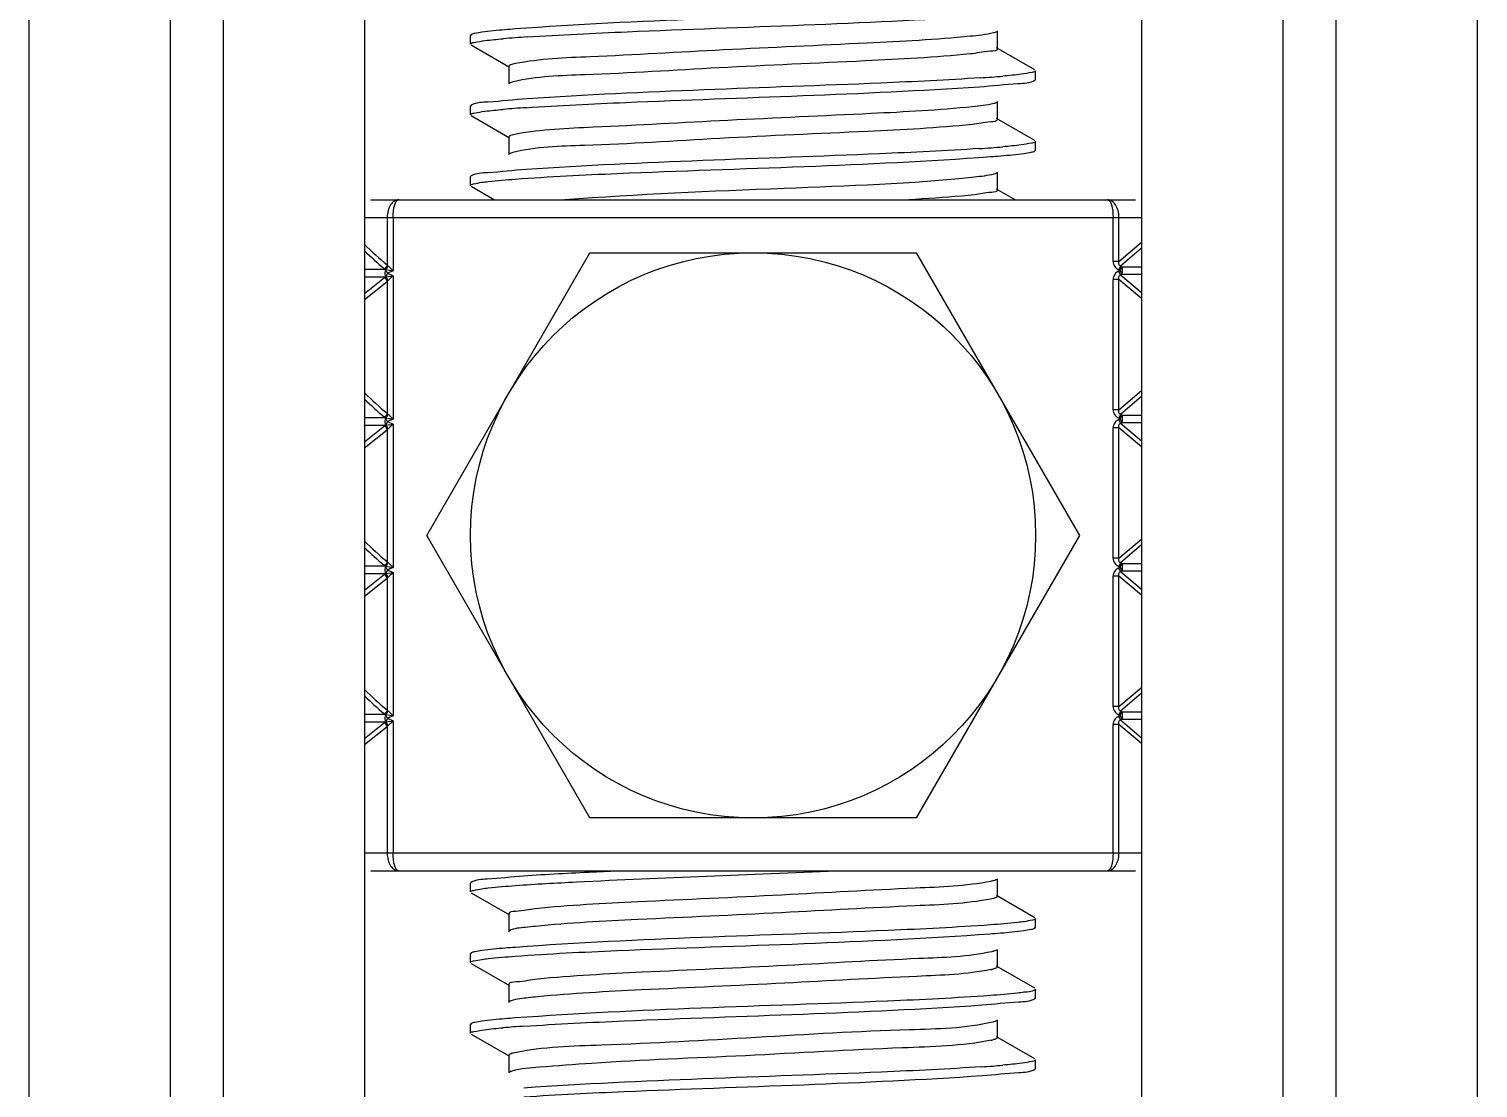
# Model space of a CAD drawing. Extents: x 27938 to 1507990, y 110129 to 923079.
# Drawn here: x 640617.7 to 641106.2, y 379104.9 to 379461.9 of the extents above; entities that cross this region are included whole.
import ezdxf

# ---------------------------------------------------------------- set-up
doc = ezdxf.new("R2010")
doc.units = 0
doc.header["$LTSCALE"] = 1000
doc.header["$MEASUREMENT"] = 0
doc.styles.get("Standard").update_dxf_attribs({"font": 'gbenor.shx', "bigfont": 'gbcbig.shx'})
doc.dimstyles.get("Standard").update_dxf_attribs({"dimtxt": 0.18, "dimasz": 0.18, "dimexe": 0.18, "dimexo": 0.0625, "dimgap": 0.09, "dimtad": 0, "dimtih": 1, "dimtoh": 1, "dimdec": 4, "dimzin": 0, "dimdsep": 46, "dimtxsty": 'Standard', "dimcen": 0.09, "dimadec": 0, "dimazin": 0, "dimtfac": 1, "dimtdec": 4, "dimtofl": 0, "dimtmove": 0, "dimatfit": 3, "dimfxl": 1, "dimtolj": 1, "dimtzin": 0, "dimarcsym": 0})

msp = doc.modelspace()

# ---------------------------------------------------------------- linework, layer by layer
at = {"linetype": 'Continuous'}
for p, q in [((640617.7, 383675.04), (640617.7, 378934.02)), ((640665.32, 383675.04), (640665.32, 378934.02)), ((640683.18, 383675.04), (640683.18, 378934.02)), ((640730.81, 383675.04), (640730.81, 378934.02)), ((640992.75, 383675.04), (640992.75, 378934.02)), ((641040.37, 383675.04), (641040.37, 378934.02)), ((641058.23, 383675.04), (641058.23, 378934.02)), ((641105.86, 383675.04), (641105.86, 378934.02)), ((640766.75, 379460), (640766.53, 379459.74)), ((640766.53, 379456.76), (640766.53, 379459.74)), ((640766.53, 379456.76), (640766.53, 379459.74)), ((640944.14, 379455.28), (640944.14, 379461.23)), ((640766.75, 379456.5), (640779.68, 379449.02)), ((640956.8, 379448.1), (640943.88, 379455.58)), ((640779.42, 379449.32), (640779.42, 379443.37)), ((640956.8, 379444.6), (640957.03, 379444.86)), ((640957.03, 379444.86), (640957.03, 379447.83)), ((640957.03, 379444.86), (640957.03, 379447.83)), ((640766.75, 379436.19), (640766.53, 379435.93)), ((640766.53, 379432.95), (640766.53, 379435.93)), ((640766.53, 379432.95), (640766.53, 379435.93)), ((640944.14, 379431.46), (640944.14, 379437.42)), ((640766.75, 379432.69), (640779.68, 379425.21)), ((640956.8, 379424.28), (640943.88, 379431.76)), ((640779.42, 379425.51), (640779.42, 379419.56)), ((640957.03, 379421.05), (640957.03, 379424.02)), ((640957.03, 379421.05), (640957.03, 379424.02)), ((640956.8, 379420.78), (640957.03, 379421.05)), ((640766.75, 379412.38), (640766.53, 379412.12)), ((640766.53, 379409.14), (640766.53, 379412.12)), ((640766.53, 379409.14), (640766.53, 379412.12)), ((640944.14, 379407.65), (640944.14, 379413.6)), ((640732.9, 379404.32), (640990.66, 379404.32)), ((640766.75, 379408.88), (640774.63, 379404.32)), ((640950.15, 379404.32), (640943.88, 379407.95)), ((640730.81, 379398.37), (640992.75, 379398.37)), ((640738.44, 379398.37), (640738.44, 379382.37)), ((640740.42, 379398.37), (640740.42, 379380.41)), ((640983.14, 379383.52), (640983.14, 379398.37)), ((640985.12, 379383.52), (640985.12, 379398.37)), ((640985.12, 379383.52), (640992.75, 379390)), ((640751.79, 379291.21), (640806.79, 379386.46)), ((640806.79, 379386.46), (640916.77, 379386.46)), ((640916.77, 379386.46), (640971.77, 379291.21)), ((640992.75, 379387.98), (640985.67, 379381.97)), ((640737.81, 379380.87), (640730.81, 379380.88)), ((640737.93, 379380.85), (640737.81, 379380.87)), ((640737.96, 379380.83), (640740.42, 379380.41)), ((640738.6, 379382.17), (640738.44, 379382.37)), ((640740.42, 379380.41), (640738.51, 379379.57)), ((640738.67, 379382.11), (640738.6, 379382.17)), ((640985.12, 379383.52), (640983.14, 379383.52)), ((640985.67, 379381.97), (640985.08, 379380.71)), ((640985.49, 379380.51), (640985.08, 379380.71)), ((640985.08, 379380.31), (640985.49, 379380.51)), ((640985.67, 379379.05), (640985.08, 379380.31)), ((640985.49, 379380.51), (640986.09, 379381.77)), ((640985.49, 379380.51), (640986.09, 379379.25)), ((640986.09, 379381.77), (640985.67, 379381.97)), ((640986.09, 379381.77), (640992.75, 379381.77)), ((640737.77, 379378.26), (640730.81, 379378.28)), ((640730.81, 379372.79), (640737.52, 379378.1)), ((640730.81, 379370.76), (640738.44, 379376.79)), ((640737.77, 379378.26), (640737.92, 379378.3)), ((640737.92, 379378.3), (640737.97, 379378.32)), ((640738.51, 379379.57), (640737.97, 379378.32)), ((640737.97, 379378.32), (640740.42, 379378.74)), ((640738.44, 379376.79), (640738.58, 379376.95)), ((640738.44, 379376.79), (640738.44, 379332.36)), ((640738.51, 379379.57), (640740.42, 379378.74)), ((640738.58, 379376.95), (640738.66, 379377.03)), ((640738.66, 379377.03), (640738.71, 379377.07)), ((640740.42, 379378.74), (640740.42, 379330.4)), ((640985.12, 379377.5), (640983.14, 379377.5)), ((640983.14, 379333.51), (640983.14, 379377.5)), ((640992.75, 379371.02), (640985.12, 379377.5)), ((640985.12, 379333.51), (640985.12, 379377.5)), ((640985.67, 379379.05), (640986.09, 379379.25)), ((640985.67, 379379.05), (640992.75, 379373.04)), ((640986.09, 379379.25), (640992.75, 379379.24)), ((640985.12, 379333.51), (640992.75, 379339.99)), ((640992.75, 379337.97), (640985.67, 379331.96)), ((640738.6, 379332.17), (640738.44, 379332.36)), ((640738.67, 379332.1), (640738.6, 379332.17)), ((640985.12, 379333.51), (640983.14, 379333.51)), ((640985.67, 379331.96), (640985.08, 379330.7)), ((640985.49, 379330.5), (640986.09, 379331.77)), ((640986.09, 379331.77), (640985.67, 379331.96)), ((640986.09, 379331.77), (640992.75, 379331.76)), ((640737.81, 379330.87), (640730.81, 379330.87)), ((640737.77, 379328.26), (640730.81, 379328.28)), ((640730.81, 379322.78), (640737.52, 379328.09)), ((640730.81, 379320.75), (640738.44, 379326.78)), ((640737.77, 379328.26), (640737.92, 379328.29)), ((640737.93, 379330.84), (640737.81, 379330.87)), ((640737.92, 379328.29), (640737.97, 379328.31)), ((640737.96, 379330.82), (640740.42, 379330.4)), ((640738.51, 379329.57), (640737.97, 379328.31)), ((640737.97, 379328.31), (640740.42, 379328.74)), ((640738.44, 379326.78), (640738.58, 379326.95)), ((640738.44, 379326.78), (640738.44, 379282.35)), ((640740.42, 379330.4), (640738.51, 379329.57)), ((640738.51, 379329.57), (640740.42, 379328.74)), ((640738.58, 379326.95), (640738.66, 379327.02)), ((640738.66, 379327.02), (640738.71, 379327.06)), ((640740.42, 379328.74), (640740.42, 379280.39)), ((640985.12, 379327.49), (640983.14, 379327.49)), ((640983.14, 379283.51), (640983.14, 379327.49)), ((640985.49, 379330.5), (640985.08, 379330.7)), ((640985.08, 379330.3), (640985.49, 379330.5)), ((640985.67, 379329.04), (640985.08, 379330.3)), ((640992.75, 379321.01), (640985.12, 379327.49)), ((640985.12, 379283.51), (640985.12, 379327.49)), ((640985.49, 379330.5), (640986.09, 379329.24)), ((640985.67, 379329.04), (640986.09, 379329.24)), ((640985.67, 379329.04), (640992.75, 379323.03)), ((640986.09, 379329.24), (640992.75, 379329.24)), ((640806.79, 379195.96), (640751.79, 379291.21)), ((640971.77, 379291.21), (640916.77, 379195.96)), ((640985.12, 379283.51), (640992.75, 379289.98)), ((640992.75, 379287.96), (640985.67, 379281.96)), ((640738.6, 379282.16), (640738.44, 379282.35)), ((640738.67, 379282.09), (640738.6, 379282.16)), ((640985.12, 379283.51), (640983.14, 379283.51)), ((640737.81, 379280.86), (640730.81, 379280.86)), ((640737.77, 379278.25), (640730.81, 379278.27)), ((640730.81, 379272.78), (640737.52, 379278.08)), ((640737.77, 379278.25), (640737.92, 379278.29)), ((640737.93, 379280.83), (640737.81, 379280.86)), ((640737.92, 379278.29), (640737.97, 379278.31)), ((640737.96, 379280.81), (640740.42, 379280.39)), ((640738.51, 379279.56), (640737.97, 379278.31)), ((640737.97, 379278.31), (640740.42, 379278.73)), ((640740.42, 379280.39), (640738.51, 379279.56)), ((640738.51, 379279.56), (640740.42, 379278.73)), ((640740.42, 379278.73), (640740.42, 379230.39)), ((640985.12, 379277.48), (640983.14, 379277.48)), ((640983.14, 379233.5), (640983.14, 379277.48)), ((640985.67, 379281.96), (640985.08, 379280.69)), ((640985.49, 379280.5), (640985.08, 379280.69)), ((640985.08, 379280.3), (640985.49, 379280.5)), ((640985.67, 379279.03), (640985.08, 379280.3)), ((640992.75, 379271), (640985.12, 379277.48)), ((640985.12, 379233.5), (640985.12, 379277.48)), ((640985.49, 379280.5), (640986.09, 379281.76)), ((640985.49, 379280.5), (640986.09, 379279.23)), ((640986.09, 379281.76), (640985.67, 379281.96)), ((640985.67, 379279.03), (640986.09, 379279.23)), ((640985.67, 379279.03), (640992.75, 379273.02)), ((640986.09, 379281.76), (640992.75, 379281.76)), ((640986.09, 379279.23), (640992.75, 379279.23)), ((640730.81, 379270.74), (640738.44, 379276.77)), ((640738.44, 379276.77), (640738.58, 379276.94)), ((640738.44, 379276.77), (640738.44, 379232.35)), ((640738.58, 379276.94), (640738.66, 379277.01)), ((640738.66, 379277.01), (640738.71, 379277.06)), ((640985.12, 379233.5), (640992.75, 379239.98)), ((640985.12, 379233.5), (640983.14, 379233.5)), ((640992.75, 379237.96), (640985.67, 379231.95)), ((640737.81, 379230.85), (640730.81, 379230.85)), ((640737.93, 379230.82), (640737.81, 379230.85)), ((640737.96, 379230.81), (640740.42, 379230.39)), ((640738.51, 379229.55), (640737.97, 379228.3)), ((640737.97, 379228.3), (640740.42, 379228.72)), ((640738.6, 379232.15), (640738.44, 379232.35)), ((640740.42, 379230.39), (640738.51, 379229.55)), ((640738.51, 379229.55), (640740.42, 379228.72)), ((640738.67, 379232.09), (640738.6, 379232.15)), ((640740.42, 379228.72), (640740.42, 379184.05)), ((640985.67, 379231.95), (640985.08, 379230.69)), ((640985.49, 379230.49), (640985.08, 379230.69)), ((640985.08, 379230.29), (640985.49, 379230.49)), ((640985.67, 379229.03), (640985.08, 379230.29)), ((640985.49, 379230.49), (640986.09, 379231.75)), ((640985.49, 379230.49), (640986.09, 379229.22)), ((640986.09, 379231.75), (640985.67, 379231.95)), ((640985.67, 379229.03), (640986.09, 379229.22)), ((640985.67, 379229.03), (640992.75, 379223.01)), ((640986.09, 379231.75), (640992.75, 379231.75)), ((640986.09, 379229.22), (640992.75, 379229.22)), ((640737.77, 379228.24), (640730.81, 379228.26)), ((640730.81, 379222.77), (640737.52, 379228.08)), ((640730.81, 379220.73), (640738.44, 379226.77)), ((640737.77, 379228.24), (640737.92, 379228.28)), ((640737.92, 379228.28), (640737.97, 379228.3)), ((640738.44, 379226.77), (640738.58, 379226.93)), ((640738.44, 379226.77), (640738.44, 379184.05)), ((640738.58, 379226.93), (640738.66, 379227)), ((640738.66, 379227), (640738.71, 379227.05)), ((640985.12, 379227.48), (640983.14, 379227.48)), ((640983.14, 379184.05), (640983.14, 379227.48)), ((640992.75, 379221), (640985.12, 379227.48)), ((640985.12, 379184.05), (640985.12, 379227.48)), ((640916.77, 379195.96), (640806.79, 379195.96)), ((640992.75, 379184.05), (640730.81, 379184.05)), ((640732.9, 379178.1), (640990.66, 379178.1)), ((640944.14, 379169.52), (640944.14, 379175.48)), ((640766.75, 379174.25), (640766.53, 379173.99)), ((640766.53, 379171.01), (640766.53, 379173.99)), ((640766.53, 379171.01), (640766.53, 379173.99)), ((640766.75, 379170.75), (640779.68, 379163.27)), ((640956.8, 379162.34), (640943.88, 379169.82)), ((640779.42, 379163.57), (640779.42, 379157.62)), ((640957.03, 379159.1), (640957.03, 379162.08)), ((640957.03, 379159.1), (640957.03, 379162.08)), ((640956.8, 379158.84), (640957.03, 379159.1)), ((640766.75, 379150.44), (640766.53, 379150.17)), ((640766.53, 379147.2), (640766.53, 379150.17)), ((640766.53, 379147.2), (640766.53, 379150.17)), ((640944.14, 379145.71), (640944.14, 379151.66)), ((640766.75, 379146.94), (640779.68, 379139.46)), ((640956.8, 379138.53), (640943.88, 379146.01)), ((640779.42, 379139.76), (640779.42, 379133.8)), ((640957.03, 379135.29), (640957.03, 379138.27)), ((640957.03, 379135.29), (640957.03, 379138.27)), ((640956.8, 379135.03), (640957.03, 379135.29)), ((640766.75, 379126.62), (640766.53, 379126.36)), ((640766.53, 379123.39), (640766.53, 379126.36)), ((640766.53, 379123.39), (640766.53, 379126.36)), ((640944.14, 379121.9), (640944.14, 379127.85)), ((640766.75, 379123.12), (640779.68, 379115.64)), ((640956.8, 379114.72), (640943.88, 379122.2)), ((640779.42, 379115.94), (640779.42, 379109.99)), ((640956.8, 379111.22), (640957.03, 379111.48)), ((640957.03, 379111.48), (640957.03, 379114.46)), ((640957.03, 379111.48), (640957.03, 379114.46))]:
    msp.add_line(p, q, dxfattribs=at)
msp.add_circle((640861.78, 379291.21), 95.25, dxfattribs=at)
for centre, radius, start, end in [((640813.33, 379032.15), 427.95, 93.7169, 94.7992), ((640910.8, 379865.17), 420.65, 273.7623, 274.8008), ((640812.92, 379013.54), 422.73, 93.7496, 94.8), ((640910.39, 379846.54), 425.85, 273.7294, 274.8001), ((640804.37, 379462.82), 104.01, 224.9882, 230.6634), ((640804.86, 379461.85), 105.17, 225.2411, 230.1872), ((640738.7, 379382.49), 1.85, 230.2237, 240.9585), ((640738.68, 379376.64), 1.86, 119.1442, 128.3025), ((640804.37, 379412.81), 104.01, 224.9882, 230.6634), ((640804.86, 379411.85), 105.17, 225.2411, 230.1872), ((640738.7, 379332.49), 1.85, 230.2237, 240.9585), ((640738.68, 379326.63), 1.86, 119.1442, 128.3025), ((640804.37, 379362.8), 104.01, 224.9882, 230.6634), ((640804.86, 379361.84), 105.17, 225.2411, 230.1872), ((640738.7, 379282.48), 1.85, 230.2237, 240.9585), ((640738.68, 379276.62), 1.86, 119.1442, 128.3025), ((640804.37, 379312.79), 104.01, 224.9882, 230.6634), ((640804.86, 379311.83), 105.17, 225.2411, 230.1872), ((640738.7, 379232.47), 1.85, 230.2237, 240.9585), ((640738.68, 379226.61), 1.86, 119.1442, 128.3025), ((640937.84, 379165.34), 20.92, 281.3918, 282.1324), ((640811.93, 378716.51), 410.16, 93.8283, 94.8033), ((640938.48, 379138.5), 17.82, 281.5512, 283.2684), ((640911.51, 379522.84), 411.68, 273.8155, 274.8057)]:
    msp.add_arc(centre, radius, start, end, dxfattribs=at)
for points, knots in [([(640941.44, 379469.45), (640929.91, 379468.61), (640876.61, 379466.02), (640823.23, 379464.98), (640781.54, 379461.9)], [0, 0, 0, 0, 0.216609, 1, 1, 1, 1]), ([(640785.59, 379459.2), (640796.83, 379459.95), (640847.77, 379462.39), (640898.77, 379463.61), (640938.4, 379466.26)], [0, 0, 0, 0, 0.221018, 1, 1, 1, 1]), ([(640766.53, 379456.76), (640766.53, 379457.22), (640768.96, 379457.49), (640770.18, 379457.83), (640771.4, 379457.98)], [0, 0, 0, 0, 0.270608, 1, 1, 1, 1]), ([(640770.35, 379460.82), (640769.57, 379460.71), (640768.37, 379460.5), (640767.14, 379460.22), (640766.75, 379460)], [0, 0, 0, 0, 0.642699, 1, 1, 1, 1]), ([(640781.54, 379461.9), (640780.39, 379461.81), (640776.65, 379461.52), (640772.92, 379461.18), (640770.35, 379460.82)], [0, 0, 0, 0, 0.307564, 1, 1, 1, 1]), ([(640934.95, 379459.42), (640923.42, 379458.27), (640895.68, 379456.85), (640852.95, 379455), (640813.48, 379452.66), (640789.94, 379451.86), (640781.65, 379450.21)], [0, 0, 0, 0, 0.226386, 0.542344, 0.83502, 1, 1, 1, 1]), ([(640943.88, 379460.93), (640943.56, 379460.74), (640940.59, 379459.94), (640937.59, 379459.69), (640934.95, 379459.42)], [0, 0, 0, 0, 0.123298, 1, 1, 1, 1]), ([(640934.95, 379453.47), (640923.19, 379452.29), (640894.94, 379450.84), (640851.62, 379449.05), (640812.22, 379446.48), (640788.87, 379445.98), (640780.99, 379444.11)], [0, 0, 0, 0, 0.229855, 0.549948, 0.842489, 1, 1, 1, 1]), ([(640944.14, 379455.28), (640944.14, 379454.44), (640939.4, 379454.4), (640937.25, 379453.7), (640934.95, 379453.47)], [0, 0, 0, 0, 0.265413, 1, 1, 1, 1]), ([(640781.65, 379450.21), (640781.09, 379450.1), (640780.43, 379449.94), (640779.42, 379449.56), (640779.42, 379449.32)], [0, 0, 0, 0, 0.707754, 1, 1, 1, 1]), ([(640780.99, 379444.11), (640780.73, 379444.05), (640780.28, 379443.93), (640779.84, 379443.77), (640779.68, 379443.67)], [0, 0, 0, 0, 0.593987, 1, 1, 1, 1]), ([(640938.4, 379445.42), (640927.23, 379444.68), (640876.29, 379442.23), (640825.3, 379441), (640785.59, 379438.37)], [0, 0, 0, 0, 0.219595, 1, 1, 1, 1]), ([(640938.09, 379442.43), (640942.43, 379442.71), (640948.5, 379443.56), (640955.12, 379443.63), (640956.8, 379444.6)], [0, 0, 0, 0, 0.691216, 1, 1, 1, 1]), ([(640957.03, 379447.83), (640957.03, 379447.39), (640954.65, 379447.11), (640953.45, 379446.78), (640952.26, 379446.63)], [0, 0, 0, 0, 0.270923, 1, 1, 1, 1]), ([(640785.59, 379438.37), (640781.22, 379438.08), (640775.12, 379437.23), (640768.45, 379437.16), (640766.76, 379436.19)], [0, 0, 0, 0, 0.691341, 1, 1, 1, 1]), ([(640785.27, 379435.37), (640796.47, 379436.12), (640847.41, 379438.56), (640898.4, 379439.79), (640938.09, 379442.43)], [0, 0, 0, 0, 0.219989, 1, 1, 1, 1]), ([(640766.53, 379432.95), (640766.53, 379433.4), (640768.93, 379433.68), (640770.13, 379434.01), (640771.34, 379434.16)], [0, 0, 0, 0, 0.270808, 1, 1, 1, 1]), ([(640935.7, 379435.69), (640924.38, 379434.5), (640896.87, 379433.1), (640854.24, 379431.22), (640814.41, 379428.94), (640790.5, 379428.05), (640781.96, 379426.45)], [0, 0, 0, 0, 0.221662, 0.536163, 0.830773, 1, 1, 1, 1]), ([(640943.88, 379437.12), (640943.58, 379436.94), (640940.87, 379436.18), (640938.11, 379435.94), (640935.7, 379435.69)], [0, 0, 0, 0, 0.125495, 1, 1, 1, 1]), ([(640935.7, 379429.73), (640923.98, 379428.51), (640895.58, 379427.07), (640851.91, 379425.28), (640812.2, 379422.58), (640788.63, 379422.23), (640780.8, 379420.25)], [0, 0, 0, 0, 0.227665, 0.549451, 0.843883, 1, 1, 1, 1]), ([(640944.14, 379431.46), (640944.14, 379430.69), (640939.8, 379430.58), (640937.81, 379429.95), (640935.7, 379429.73)], [0, 0, 0, 0, 0.266153, 1, 1, 1, 1]), ([(640781.96, 379426.45), (640781.32, 379426.33), (640780.59, 379426.17), (640779.42, 379425.78), (640779.42, 379425.51)], [0, 0, 0, 0, 0.711573, 1, 1, 1, 1]), ([(640957.03, 379424.02), (640957.03, 379423.57), (640954.61, 379423.3), (640953.41, 379422.96), (640952.19, 379422.81)], [0, 0, 0, 0, 0.270717, 1, 1, 1, 1]), ([(640780.8, 379420.25), (640780.57, 379420.19), (640780.19, 379420.09), (640779.82, 379419.94), (640779.68, 379419.86)], [0, 0, 0, 0, 0.586829, 1, 1, 1, 1]), ([(640781.65, 379411.3), (640793.12, 379412.15), (640846.5, 379414.75), (640899.96, 379415.8), (640941.79, 379418.87)], [0, 0, 0, 0, 0.215118, 1, 1, 1, 1]), ([(640938.09, 379421.59), (640926.87, 379420.84), (640875.93, 379418.4), (640824.93, 379417.18), (640785.27, 379414.53)], [0, 0, 0, 0, 0.220621, 1, 1, 1, 1]), ([(640941.79, 379418.87), (640942.95, 379418.96), (640946.74, 379419.25), (640950.53, 379419.59), (640953.13, 379419.96)], [0, 0, 0, 0, 0.307378, 1, 1, 1, 1]), ([(640953.13, 379419.96), (640953.93, 379420.07), (640955.16, 379420.28), (640956.41, 379420.56), (640956.8, 379420.78)], [0, 0, 0, 0, 0.643431, 1, 1, 1, 1]), ([(640785.27, 379414.53), (640780.98, 379414.25), (640774.98, 379413.42), (640768.42, 379413.33), (640766.76, 379412.38)], [0, 0, 0, 0, 0.691044, 1, 1, 1, 1]), ([(640766.53, 379409.14), (640766.53, 379409.51), (640768.42, 379409.83), (640769.41, 379410.08), (640770.38, 379410.22)], [0, 0, 0, 0, 0.274527, 1, 1, 1, 1]), ([(640770.38, 379410.22), (640771.1, 379410.32), (640774.85, 379410.78), (640778.61, 379411.08), (640781.65, 379411.3)], [0, 0, 0, 0, 0.191292, 1, 1, 1, 1]), ([(640936.41, 379411.95), (640915.11, 379409.63), (640868.97, 379408.16), (640822.93, 379406.09), (640798.33, 379404.32)], [0, 0, 0, 0, 0.464865, 1, 1, 1, 1]), ([(640943.88, 379413.3), (640943.6, 379413.14), (640941.13, 379412.42), (640938.61, 379412.19), (640936.41, 379411.95)], [0, 0, 0, 0, 0.12782, 1, 1, 1, 1]), ([(640742.33, 379404.32), (640741.82, 379404.32), (640740.71, 379403.96), (640739.45, 379402.59), (640738.63, 379400.65), (640738.44, 379399.15), (640738.44, 379398.37)], [0, 0, 0, 0, 0.195972, 0.42512, 0.697797, 1, 1, 1, 1]), ([(640740.42, 379398.37), (640740.42, 379399.8), (640740.63, 379401.74), (640741.39, 379403.77), (640742.05, 379404.32), (640742.33, 379404.32)], [0, 0, 0, 0, 0.657525, 0.871922, 1, 1, 1, 1]), ([(640936.41, 379406), (640934.98, 379405.84), (640927.65, 379405.14), (640920.29, 379404.68), (640914.37, 379404.32)], [0, 0, 0, 0, 0.195123, 1, 1, 1, 1]), ([(640944.14, 379407.65), (640944.15, 379406.94), (640940.19, 379406.77), (640938.34, 379406.21), (640936.41, 379406)], [0, 0, 0, 0, 0.266951, 1, 1, 1, 1]), ([(640981.23, 379404.32), (640981.51, 379404.32), (640982.17, 379403.77), (640982.93, 379401.74), (640983.14, 379399.8), (640983.14, 379398.37)], [0, 0, 0, 0, 0.128078, 0.342475, 1, 1, 1, 1]), ([(640985.12, 379398.37), (640985.12, 379399.15), (640984.93, 379400.65), (640984.11, 379402.59), (640982.85, 379403.96), (640981.74, 379404.32), (640981.23, 379404.32)], [0, 0, 0, 0, 0.302203, 0.57488, 0.804028, 1, 1, 1, 1]), ([(640737.95, 379380.87), (640737.86, 379380.68), (640737.59, 379379.85), (640737.64, 379378.9), (640737.92, 379378.3)], [0, 0, 0, 0, 0.236634, 1, 1, 1, 1]), ([(640738.51, 379379.57), (640738.46, 379379.7), (640738.27, 379380.13), (640738.05, 379380.54), (640737.95, 379380.87)], [0, 0, 0, 0, 0.285481, 1, 1, 1, 1]), ([(640738.67, 379382.11), (640738.81, 379381.98), (640739.4, 379381.43), (640739.97, 379380.85), (640740.42, 379380.41)], [0, 0, 0, 0, 0.225254, 1, 1, 1, 1]), ([(640983.14, 379383.52), (640983.14, 379382.93), (640983.55, 379381.71), (640984.54, 379380.96), (640985.08, 379380.71)], [0, 0, 0, 0, 0.499355, 1, 1, 1, 1]), ([(640985.08, 379380.31), (640984.54, 379380.06), (640983.55, 379379.3), (640983.14, 379378.09), (640983.14, 379377.5)], [0, 0, 0, 0, 0.500643, 1, 1, 1, 1]), ([(640985.67, 379381.97), (640985.39, 379382.06), (640984.92, 379382.62), (640985.06, 379383.23), (640985.12, 379383.52)], [0, 0, 0, 0, 0.502447, 1, 1, 1, 1]), ([(640986.09, 379379.25), (640986.27, 379379.63), (640986.4, 379380.51), (640986.27, 379381.38), (640986.09, 379381.77)], [0, 0, 0, 0, 0.500048, 1, 1, 1, 1]), ([(640738.71, 379377.07), (640738.84, 379377.19), (640739.42, 379377.74), (640739.98, 379378.3), (640740.42, 379378.74)], [0, 0, 0, 0, 0.226794, 1, 1, 1, 1]), ([(640985.12, 379377.5), (640985.06, 379377.78), (640984.92, 379378.4), (640985.38, 379378.96), (640985.67, 379379.05)], [0, 0, 0, 0, 0.49632, 1, 1, 1, 1]), ([(640738.67, 379332.1), (640738.81, 379331.98), (640739.4, 379331.42), (640739.97, 379330.85), (640740.42, 379330.4)], [0, 0, 0, 0, 0.225254, 1, 1, 1, 1]), ([(640983.14, 379333.51), (640983.14, 379332.92), (640983.55, 379331.71), (640984.54, 379330.95), (640985.08, 379330.7)], [0, 0, 0, 0, 0.499355, 1, 1, 1, 1]), ([(640985.67, 379331.96), (640985.39, 379332.05), (640984.92, 379332.61), (640985.06, 379333.23), (640985.12, 379333.51)], [0, 0, 0, 0, 0.502447, 1, 1, 1, 1]), ([(640986.09, 379329.24), (640986.27, 379329.63), (640986.4, 379330.5), (640986.27, 379331.38), (640986.09, 379331.77)], [0, 0, 0, 0, 0.500048, 1, 1, 1, 1]), ([(640737.95, 379330.86), (640737.86, 379330.67), (640737.59, 379329.85), (640737.64, 379328.89), (640737.92, 379328.29)], [0, 0, 0, 0, 0.236634, 1, 1, 1, 1]), ([(640738.51, 379329.57), (640738.46, 379329.69), (640738.27, 379330.12), (640738.05, 379330.54), (640737.95, 379330.86)], [0, 0, 0, 0, 0.285481, 1, 1, 1, 1]), ([(640738.71, 379327.06), (640738.84, 379327.18), (640739.42, 379327.73), (640739.98, 379328.3), (640740.42, 379328.74)], [0, 0, 0, 0, 0.226794, 1, 1, 1, 1]), ([(640985.08, 379330.3), (640984.54, 379330.05), (640983.55, 379329.3), (640983.14, 379328.08), (640983.14, 379327.49)], [0, 0, 0, 0, 0.500643, 1, 1, 1, 1]), ([(640985.12, 379327.49), (640985.06, 379327.78), (640984.92, 379328.39), (640985.38, 379328.95), (640985.67, 379329.04)], [0, 0, 0, 0, 0.49632, 1, 1, 1, 1]), ([(640738.67, 379282.09), (640738.81, 379281.97), (640739.4, 379281.42), (640739.97, 379280.84), (640740.42, 379280.39)], [0, 0, 0, 0, 0.225254, 1, 1, 1, 1]), ([(640983.14, 379283.51), (640983.14, 379282.91), (640983.55, 379281.7), (640984.54, 379280.95), (640985.08, 379280.69)], [0, 0, 0, 0, 0.499355, 1, 1, 1, 1]), ([(640985.67, 379281.96), (640985.39, 379282.04), (640984.92, 379282.6), (640985.06, 379283.22), (640985.12, 379283.51)], [0, 0, 0, 0, 0.502447, 1, 1, 1, 1]), ([(640737.95, 379280.85), (640737.86, 379280.67), (640737.59, 379279.84), (640737.64, 379278.89), (640737.92, 379278.29)], [0, 0, 0, 0, 0.236634, 1, 1, 1, 1]), ([(640738.51, 379279.56), (640738.46, 379279.68), (640738.27, 379280.12), (640738.05, 379280.53), (640737.95, 379280.85)], [0, 0, 0, 0, 0.285481, 1, 1, 1, 1]), ([(640738.71, 379277.06), (640738.84, 379277.18), (640739.42, 379277.72), (640739.98, 379278.29), (640740.42, 379278.73)], [0, 0, 0, 0, 0.226794, 1, 1, 1, 1]), ([(640985.08, 379280.3), (640984.54, 379280.04), (640983.55, 379279.29), (640983.14, 379278.08), (640983.14, 379277.48)], [0, 0, 0, 0, 0.500643, 1, 1, 1, 1]), ([(640985.12, 379277.48), (640985.06, 379277.77), (640984.92, 379278.38), (640985.38, 379278.95), (640985.67, 379279.03)], [0, 0, 0, 0, 0.49632, 1, 1, 1, 1]), ([(640986.09, 379279.23), (640986.27, 379279.62), (640986.4, 379280.5), (640986.27, 379281.37), (640986.09, 379281.76)], [0, 0, 0, 0, 0.500048, 1, 1, 1, 1]), ([(640983.14, 379233.5), (640983.14, 379232.91), (640983.55, 379231.69), (640984.54, 379230.94), (640985.08, 379230.69)], [0, 0, 0, 0, 0.499355, 1, 1, 1, 1]), ([(640985.67, 379231.95), (640985.39, 379232.04), (640984.92, 379232.6), (640985.06, 379233.21), (640985.12, 379233.5)], [0, 0, 0, 0, 0.502447, 1, 1, 1, 1]), ([(640737.95, 379230.85), (640737.86, 379230.66), (640737.59, 379229.83), (640737.64, 379228.88), (640737.92, 379228.28)], [0, 0, 0, 0, 0.236634, 1, 1, 1, 1]), ([(640738.51, 379229.55), (640738.46, 379229.68), (640738.27, 379230.11), (640738.05, 379230.52), (640737.95, 379230.85)], [0, 0, 0, 0, 0.285481, 1, 1, 1, 1]), ([(640738.67, 379232.09), (640738.81, 379231.96), (640739.4, 379231.41), (640739.97, 379230.83), (640740.42, 379230.39)], [0, 0, 0, 0, 0.225254, 1, 1, 1, 1]), ([(640738.71, 379227.05), (640738.84, 379227.17), (640739.42, 379227.72), (640739.98, 379228.28), (640740.42, 379228.72)], [0, 0, 0, 0, 0.226794, 1, 1, 1, 1]), ([(640985.08, 379230.29), (640984.54, 379230.04), (640983.55, 379229.28), (640983.14, 379228.07), (640983.14, 379227.48)], [0, 0, 0, 0, 0.500643, 1, 1, 1, 1]), ([(640985.12, 379227.48), (640985.06, 379227.76), (640984.92, 379228.38), (640985.38, 379228.94), (640985.67, 379229.03)], [0, 0, 0, 0, 0.49632, 1, 1, 1, 1]), ([(640986.09, 379229.22), (640986.27, 379229.61), (640986.4, 379230.49), (640986.27, 379231.36), (640986.09, 379231.75)], [0, 0, 0, 0, 0.500048, 1, 1, 1, 1]), ([(640738.44, 379184.05), (640738.44, 379183.27), (640738.63, 379181.77), (640739.45, 379179.83), (640740.71, 379178.46), (640741.82, 379178.1), (640742.33, 379178.1)], [0, 0, 0, 0, 0.302203, 0.57488, 0.804028, 1, 1, 1, 1]), ([(640742.33, 379178.1), (640742.05, 379178.1), (640741.39, 379178.65), (640740.63, 379180.68), (640740.42, 379182.62), (640740.42, 379184.05)], [0, 0, 0, 0, 0.128078, 0.342475, 1, 1, 1, 1]), ([(640983.14, 379184.05), (640983.14, 379182.62), (640982.93, 379180.68), (640982.17, 379178.65), (640981.51, 379178.1), (640981.23, 379178.1)], [0, 0, 0, 0, 0.657525, 0.871922, 1, 1, 1, 1]), ([(640981.23, 379178.1), (640981.74, 379178.1), (640982.85, 379178.46), (640984.11, 379179.83), (640984.93, 379181.77), (640985.12, 379183.27), (640985.12, 379184.05)], [0, 0, 0, 0, 0.195972, 0.42512, 0.697797, 1, 1, 1, 1]), ([(640784.43, 379176.35), (640780.34, 379176.07), (640774.6, 379175.28), (640768.35, 379175.16), (640766.76, 379174.25)], [0, 0, 0, 0, 0.690228, 1, 1, 1, 1]), ([(640781.66, 379173.18), (640788.52, 379173.68), (640824.58, 379175.65), (640860.67, 379176.88), (640889.87, 379178.1)], [0, 0, 0, 0, 0.190688, 1, 1, 1, 1]), ([(640817.27, 379178.1), (640814.14, 379177.96), (640803.19, 379177.45), (640792.24, 379176.88), (640784.43, 379176.35)], [0, 0, 0, 0, 0.286076, 1, 1, 1, 1]), ([(640943.88, 379175.17), (640943.64, 379175.04), (640942.97, 379174.82), (640942.29, 379174.67), (640941.87, 379174.58)], [0, 0, 0, 0, 0.387259, 1, 1, 1, 1]), ([(640766.53, 379171.01), (640766.53, 379171.38), (640768.42, 379171.7), (640769.41, 379171.96), (640770.38, 379172.09)], [0, 0, 0, 0, 0.274524, 1, 1, 1, 1]), ([(640770.38, 379172.09), (640771.1, 379172.19), (640774.85, 379172.65), (640778.61, 379172.95), (640781.66, 379173.18)], [0, 0, 0, 0, 0.191293, 1, 1, 1, 1]), ([(640941.87, 379174.58), (640933.53, 379172.94), (640909.88, 379172.12), (640870.29, 379169.79), (640827.55, 379167.93), (640799.84, 379166.52), (640788.36, 379165.35)], [0, 0, 0, 0, 0.165781, 0.45908, 0.774887, 1, 1, 1, 1]), ([(640788.36, 379165.35), (640786.13, 379165.13), (640784.02, 379164.45), (640779.41, 379164.38), (640779.42, 379163.57)], [0, 0, 0, 0, 0.734361, 1, 1, 1, 1]), ([(640941.87, 379168.63), (640933.53, 379166.99), (640909.88, 379166.17), (640870.29, 379163.83), (640827.55, 379161.98), (640799.84, 379160.56), (640788.36, 379159.4)], [0, 0, 0, 0, 0.165781, 0.45908, 0.774887, 1, 1, 1, 1]), ([(640944.14, 379169.52), (640944.14, 379169.28), (640943.11, 379168.9), (640942.44, 379168.74), (640941.87, 379168.63)], [0, 0, 0, 0, 0.291748, 1, 1, 1, 1]), ([(640953.14, 379160.99), (640952.42, 379160.89), (640948.65, 379160.43), (640944.86, 379160.13), (640941.8, 379159.91)], [0, 0, 0, 0, 0.191424, 1, 1, 1, 1]), ([(640957.03, 379162.08), (640957.03, 379161.71), (640955.12, 379161.39), (640954.12, 379161.13), (640953.14, 379160.99)], [0, 0, 0, 0, 0.274347, 1, 1, 1, 1]), ([(640788.36, 379159.4), (640787.26, 379159.29), (640784.39, 379158.87), (640781.26, 379158.84), (640779.68, 379157.92)], [0, 0, 0, 0, 0.375377, 1, 1, 1, 1]), ([(640781.61, 379149.36), (640793.05, 379150.2), (640846.41, 379152.81), (640899.84, 379153.87), (640941.66, 379156.92)], [0, 0, 0, 0, 0.214845, 1, 1, 1, 1]), ([(640941.8, 379159.91), (640930.31, 379159.07), (640876.93, 379156.46), (640823.47, 379155.42), (640781.66, 379152.34)], [0, 0, 0, 0, 0.215525, 1, 1, 1, 1]), ([(640941.66, 379156.92), (640942.84, 379157.01), (640946.65, 379157.3), (640950.47, 379157.64), (640953.1, 379158.01)], [0, 0, 0, 0, 0.307299, 1, 1, 1, 1]), ([(640953.1, 379158.01), (640953.91, 379158.12), (640955.14, 379158.34), (640956.41, 379158.62), (640956.8, 379158.84)], [0, 0, 0, 0, 0.643818, 1, 1, 1, 1]), ([(640770.38, 379151.26), (640769.59, 379151.14), (640768.38, 379150.93), (640767.14, 379150.66), (640766.75, 379150.44)], [0, 0, 0, 0, 0.643035, 1, 1, 1, 1]), ([(640781.66, 379152.34), (640780.5, 379152.25), (640776.74, 379151.96), (640772.97, 379151.62), (640770.38, 379151.26)], [0, 0, 0, 0, 0.307528, 1, 1, 1, 1]), ([(640942.24, 379150.85), (640934.2, 379149.12), (640910.94, 379148.43), (640871.75, 379146.01), (640828.84, 379144.2), (640800.84, 379142.76), (640789.12, 379141.62)], [0, 0, 0, 0, 0.160645, 0.451989, 0.769743, 1, 1, 1, 1]), ([(640943.88, 379151.36), (640943.68, 379151.25), (640943.13, 379151.06), (640942.58, 379150.92), (640942.24, 379150.85)], [0, 0, 0, 0, 0.396009, 1, 1, 1, 1]), ([(640766.53, 379147.2), (640766.53, 379147.57), (640768.41, 379147.89), (640769.41, 379148.14), (640770.37, 379148.28)], [0, 0, 0, 0, 0.274583, 1, 1, 1, 1]), ([(640770.37, 379148.28), (640771.08, 379148.38), (640774.82, 379148.84), (640778.57, 379149.14), (640781.61, 379149.36)], [0, 0, 0, 0, 0.191287, 1, 1, 1, 1]), ([(640944.14, 379145.71), (640944.14, 379145.5), (640943.3, 379145.13), (640942.72, 379145), (640942.24, 379144.89)], [0, 0, 0, 0, 0.29759, 1, 1, 1, 1]), ([(640789.12, 379141.62), (640786.7, 379141.38), (640784.43, 379140.63), (640779.42, 379140.63), (640779.42, 379139.76)], [0, 0, 0, 0, 0.735005, 1, 1, 1, 1]), ([(640941.97, 379144.84), (640933.79, 379143.19), (640910.45, 379142.4), (640871.23, 379140.06), (640828.55, 379138.23), (640800.76, 379136.8), (640789.12, 379135.66)], [0, 0, 0, 0, 0.163506, 0.454907, 0.771081, 1, 1, 1, 1]), ([(640789.12, 379135.66), (640788.09, 379135.56), (640785.13, 379135.22), (640782.11, 379134.95), (640780.25, 379134.34)], [0, 0, 0, 0, 0.346657, 1, 1, 1, 1]), ([(640941.66, 379136.09), (640930.16, 379135.25), (640876.81, 379132.65), (640823.37, 379131.6), (640781.61, 379128.52)], [0, 0, 0, 0, 0.21594, 1, 1, 1, 1]), ([(640953.1, 379137.18), (640952.37, 379137.07), (640948.57, 379136.61), (640944.75, 379136.31), (640941.66, 379136.09)], [0, 0, 0, 0, 0.191494, 1, 1, 1, 1]), ([(640957.03, 379138.27), (640957.03, 379138.15), (640955.63, 379137.26), (640954.34, 379137.35), (640953.1, 379137.18)], [0, 0, 0, 0, 0.089011, 1, 1, 1, 1]), ([(640780.25, 379134.34), (640780.14, 379134.31), (640779.95, 379134.24), (640779.76, 379134.15), (640779.68, 379134.1)], [0, 0, 0, 0, 0.560435, 1, 1, 1, 1]), ([(640784.54, 379125.75), (640795.8, 379126.52), (640847.26, 379129), (640898.77, 379130.19), (640938.9, 379132.91)], [0, 0, 0, 0, 0.219125, 1, 1, 1, 1]), ([(640938.9, 379132.91), (640943.05, 379133.2), (640948.86, 379134), (640955.19, 379134.1), (640956.8, 379135.03)], [0, 0, 0, 0, 0.690459, 1, 1, 1, 1]), ([(640770.37, 379127.44), (640769.58, 379127.33), (640768.37, 379127.12), (640767.14, 379126.84), (640766.75, 379126.62)], [0, 0, 0, 0, 0.642904, 1, 1, 1, 1]), ([(640781.61, 379128.52), (640780.45, 379128.44), (640776.7, 379128.14), (640772.95, 379127.81), (640770.37, 379127.44)], [0, 0, 0, 0, 0.307539, 1, 1, 1, 1]), ([(640942.57, 379127.11), (640933.42, 379124.94), (640906.52, 379124.58), (640862.69, 379121.89), (640818.4, 379119.43), (640791.02, 379118.79), (640781.42, 379116.78)], [0, 0, 0, 0, 0.174762, 0.494833, 0.817817, 1, 1, 1, 1]), ([(640943.88, 379127.55), (640943.72, 379127.46), (640943.28, 379127.29), (640942.84, 379127.17), (640942.57, 379127.11)], [0, 0, 0, 0, 0.405964, 1, 1, 1, 1]), ([(640766.53, 379123.39), (640766.53, 379123.82), (640768.82, 379124.1), (640769.98, 379124.42), (640771.13, 379124.57)], [0, 0, 0, 0, 0.271491, 1, 1, 1, 1]), ([(640942.05, 379121.04), (640932.22, 379119.02), (640904.36, 379118.41), (640859.63, 379115.6), (640818.73, 379114.18), (640792.6, 379112.1), (640783.5, 379111.46), (640780.5, 379110.61)], [0, 0, 0, 0, 0.185871, 0.51286, 0.832554, 0.942221, 1, 1, 1, 1]), ([(640944.14, 379121.9), (640944.14, 379121.72), (640943.47, 379121.37), (640942.97, 379121.25), (640942.57, 379121.16)], [0, 0, 0, 0, 0.304804, 1, 1, 1, 1]), ([(640781.42, 379116.78), (640780.91, 379116.68), (640780.31, 379116.54), (640779.42, 379116.16), (640779.42, 379115.94)], [0, 0, 0, 0, 0.704965, 1, 1, 1, 1]), ([(640938.9, 379112.08), (640927.62, 379111.31), (640876.17, 379108.84), (640824.65, 379107.64), (640784.54, 379104.92)], [0, 0, 0, 0, 0.219533, 1, 1, 1, 1]), ([(640939.06, 379109.11), (640943.17, 379109.39), (640948.93, 379110.19), (640955.2, 379110.3), (640956.8, 379111.22)], [0, 0, 0, 0, 0.690288, 1, 1, 1, 1]), ([(640957.03, 379114.46), (640957.03, 379114.02), (640954.75, 379113.74), (640953.6, 379113.43), (640952.45, 379113.28)], [0, 0, 0, 0, 0.271562, 1, 1, 1, 1]), ([(640780.5, 379110.61), (640780.34, 379110.56), (640780.06, 379110.47), (640779.79, 379110.36), (640779.68, 379110.29)], [0, 0, 0, 0, 0.574666, 1, 1, 1, 1]), ([(640784.51, 379101.94), (640795.79, 379102.71), (640847.31, 379105.19), (640898.89, 379106.38), (640939.06, 379109.11)], [0, 0, 0, 0, 0.219209, 1, 1, 1, 1])]:
    msp.add_open_spline(points, degree=3, knots=knots, dxfattribs=at)
for points in [[(640771.4, 379457.98), (640773.44, 379458.24), (640775.48, 379458.43), (640777.53, 379458.6)], [(640952.26, 379446.63), (640950.18, 379446.37), (640948.09, 379446.17), (640946.01, 379445.99)], [(640771.34, 379434.16), (640773.4, 379434.42), (640775.47, 379434.62), (640777.54, 379434.79)], [(640952.19, 379422.81), (640950.14, 379422.55), (640948.09, 379422.36), (640946.03, 379422.18)], [(640738.44, 379382.37), (640738.31, 379381.85), (640737.96, 379381.37), (640737.52, 379381.07)], [(640738.6, 379382.17), (640738.49, 379381.68), (640738.2, 379381.2), (640737.81, 379380.87)], [(640737.93, 379380.85), (640738.28, 379381.18), (640738.57, 379381.63), (640738.67, 379382.11)], [(640738.44, 379376.79), (640738.31, 379377.31), (640737.96, 379377.8), (640737.52, 379378.1)], [(640738.58, 379376.95), (640738.46, 379377.45), (640738.17, 379377.94), (640737.77, 379378.26)], [(640738.66, 379377.03), (640738.55, 379377.5), (640738.29, 379377.97), (640737.92, 379378.3)], [(640738.71, 379377.07), (640738.59, 379377.54), (640738.33, 379378), (640737.97, 379378.32)], [(640738.44, 379332.36), (640738.31, 379331.85), (640737.96, 379331.36), (640737.52, 379331.06)], [(640738.6, 379332.17), (640738.49, 379331.67), (640738.2, 379331.19), (640737.81, 379330.87)], [(640737.93, 379330.84), (640738.28, 379331.17), (640738.57, 379331.62), (640738.67, 379332.1)], [(640738.44, 379326.78), (640738.31, 379327.3), (640737.96, 379327.79), (640737.52, 379328.09)], [(640738.58, 379326.95), (640738.46, 379327.45), (640738.17, 379327.93), (640737.77, 379328.26)], [(640738.66, 379327.02), (640738.55, 379327.5), (640738.29, 379327.96), (640737.92, 379328.29)], [(640738.71, 379327.06), (640738.59, 379327.53), (640738.33, 379327.99), (640737.97, 379328.31)], [(640738.44, 379282.35), (640738.31, 379281.84), (640737.96, 379281.36), (640737.52, 379281.06)], [(640738.6, 379282.16), (640738.49, 379281.67), (640738.2, 379281.18), (640737.81, 379280.86)], [(640737.93, 379280.83), (640738.28, 379281.17), (640738.57, 379281.62), (640738.67, 379282.09)], [(640738.44, 379276.77), (640738.31, 379277.29), (640737.96, 379277.78), (640737.52, 379278.08)], [(640738.58, 379276.94), (640738.46, 379277.44), (640738.17, 379277.93), (640737.77, 379278.25)], [(640738.66, 379277.01), (640738.55, 379277.49), (640738.29, 379277.96), (640737.92, 379278.29)], [(640738.71, 379277.06), (640738.59, 379277.53), (640738.33, 379277.98), (640737.97, 379278.31)], [(640738.44, 379232.35), (640738.31, 379231.83), (640737.96, 379231.35), (640737.52, 379231.05)], [(640738.6, 379232.15), (640738.49, 379231.66), (640738.2, 379231.18), (640737.81, 379230.85)], [(640737.93, 379230.82), (640738.28, 379231.16), (640738.57, 379231.61), (640738.67, 379232.09)], [(640738.44, 379226.77), (640738.31, 379227.28), (640737.96, 379227.78), (640737.52, 379228.08)], [(640738.58, 379226.93), (640738.46, 379227.43), (640738.17, 379227.92), (640737.77, 379228.24)], [(640738.66, 379227), (640738.55, 379227.48), (640738.29, 379227.95), (640737.92, 379228.28)], [(640738.71, 379227.05), (640738.59, 379227.52), (640738.33, 379227.97), (640737.97, 379228.3)], [(640771.13, 379124.57), (640773.27, 379124.85), (640775.43, 379125.05), (640777.58, 379125.23)], [(640952.45, 379113.28), (640950.31, 379113), (640948.15, 379112.8), (640946, 379112.61)]]:
    msp.add_open_spline(points, degree=3, dxfattribs=at)

# ---------------------------------------------------------------- leaders
msp.add_leader([(640950.34, 378832.7), (642083.95, 379227.58)], dimstyle='Standard', override={"dimgap": 20, "dimtad": 0})

doc.saveas('drawing.dxf')
